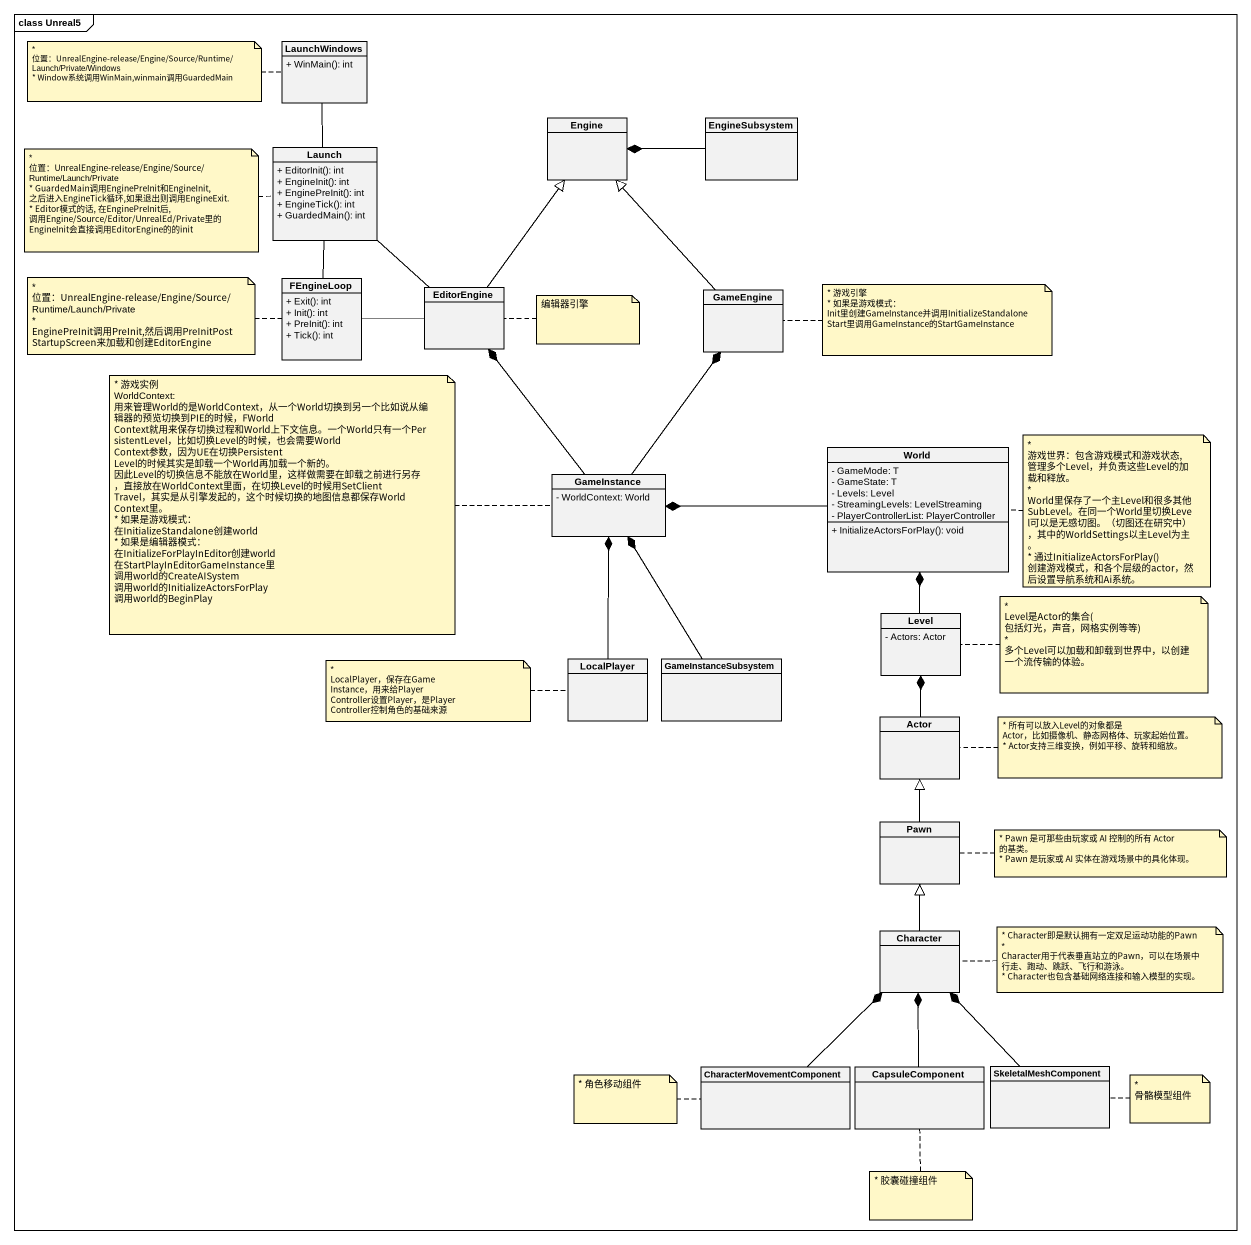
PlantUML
@startuml
mainframe class Unreal5
hide circle
hide empty members
skinparam classAttributeIconSize 0
class LaunchWindows {
  + WinMain(): int
}
class Engine
class EngineSubsystem
class Launch {
  + EditorInit(): int
  + EngineInit(): int
  + EnginePreInit(): int
  + EngineTick(): int
  + GuardedMain(): int
}
class FEngineLoop {
  + Exit(): int
  + Init(): int
  + PreInit(): int
  + Tick(): int
}
class EditorEngine
class GameEngine
class GameInstance {
  - WorldContext: World
}
class World {
  - GameMode: T
  - GameState: T
  - Levels: Level
  - StreamingLevels: LevelStreaming
  - PlayerControllerList: PlayerController
  + InitializeActorsForPlay(): void
}
class Level {
  - Actors: Actor
}
class LocalPlayer
class GameInstanceSubsystem
class "Actor" as Actor_
class Pawn
class Character
class CharacterMovementComponent
class CapsuleComponent
class SkeletalMeshComponent
LaunchWindows -- Launch
EngineSubsystem -left-* Engine
Launch -- FEngineLoop
Launch -- EditorEngine
FEngineLoop -right- EditorEngine
EditorEngine -up-|> Engine
GameEngine -up-|> Engine
GameInstance -up-* EditorEngine
GameInstance -up-* GameEngine
World -left-* GameInstance
Level -up-* World
LocalPlayer -up-* GameInstance
GameInstanceSubsystem -up-* GameInstance
Actor_ -up-* Level
Pawn -up-|> Actor_
Character -up-|> Pawn
CharacterMovementComponent -up-* Character
CapsuleComponent -up-* Character
SkeletalMeshComponent -up-* Character
note left of LaunchWindows
  * 位置：UnrealEngine-release/Engine/Source/Runtime/Launch/Private/Windows
  * Window系统调用WinMain,winmain调用GuardedMain
end note
note left of Launch
  * 位置：UnrealEngine-release/Engine/Source/Runtime/Launch/Private
  * GuardedMain调用EnginePreInit和EngineInit,
  之后进入EngineTick循环,如果退出则调用EngineExit.
  * Editor模式的话, 在EnginePreInit后,
  调用Engine/Source/Editor/UnrealEd/Private里的
  EngineInit会直接调用EditorEngine的的init
end note
note left of FEngineLoop
  * 位置：UnrealEngine-release/Engine/Source/Runtime/Launch/Private
  * EnginePreInit调用PreInit,然后调用PreInitPostStartupScreen来加载和创建EditorEngine
end note
note right of EditorEngine : 编辑器引擎
note right of GameEngine
  * 游戏引擎
  * 如果是游戏模式：
  Init里创建GameInstance并调用InitializeStandalone
  Start里调用GameInstance的StartGameInstance
end note
note left of GameInstance
  * 游戏实例
  WorldContext:
  用来管理World的是WorldContext，从一个World切换到另一个比如说从编辑器的预览切换到PIE的时候，FWorldContext就用来保存切换过程和World上下文信息。一个World只有一个PersistentLevel，比如切换Level的时候，也会需要WorldContext参数，因为UE在切换PersistentLevel的时候其实是卸载一个World再加载一个新的。
  因此Level的切换信息不能放在World里，这样做需要在卸载之前进行另存，直接放在WorldContext里面，在切换Level的时候用SetClientTravel，其实是从引擎发起的，这个时候切换的地图信息都保存WorldContext里。
  * 如果是游戏模式：
  在InitializeStandalone创建world
  * 如果是编辑器模式：
  在InitializeForPlayInEditor创建world
  在StartPlayInEditorGameInstance里
  调用world的CreateAISystem
  调用world的InitializeActorsForPlay
  调用world的BeginPlay
end note
note right of World
  * 游戏世界：包含游戏模式和游戏状态,管理多个Level，并负责这些Level的加载和释放。
  * World里保存了一个主Level和很多其他SubLevel。在同一个World里切换Level可以是无感切图。（切图还在研究中），其中的WorldSettings以主Level为主。
  * 通过InitializeActorsForPlay() 创建游戏模式，和各个层级的actor，然后设置导航系统和Ai系统。
end note
note right of Level
  * Level是Actor的集合(包括灯光，声音，网格实例等等)
  * 多个Level可以加载和卸载到世界中，以创建一个流传输的体验。
end note
note left of LocalPlayer : * LocalPlayer，保存在GameInstance，用来给PlayerController设置Player，是PlayerController控制角色的基础来源
note right of Actor_
  * 所有可以放入Level的对象都是 Actor，比如摄像机、静态网格体、玩家起始位置。
  * Actor支持三维变换，例如平移、旋转和缩放。
end note
note right of Pawn
  * Pawn 是可那些由玩家或 AI 控制的所有 Actor 的基类。
  * Pawn 是玩家或 AI 实体在游戏场景中的具化体现。
end note
note right of Character
  * Character即是默认拥有一定双足运动功能的Pawn
  * Character用于代表垂直站立的Pawn，可以在场景中行走、跑动、跳跃、飞行和游泳。
  * Character也包含基础网络连接和输入模型的实现。
end note
note left of CharacterMovementComponent : * 角色移动组件
note right of SkeletalMeshComponent : * 骨骼模型组件
note bottom of CapsuleComponent : * 胶囊碰撞组件
@enduml
